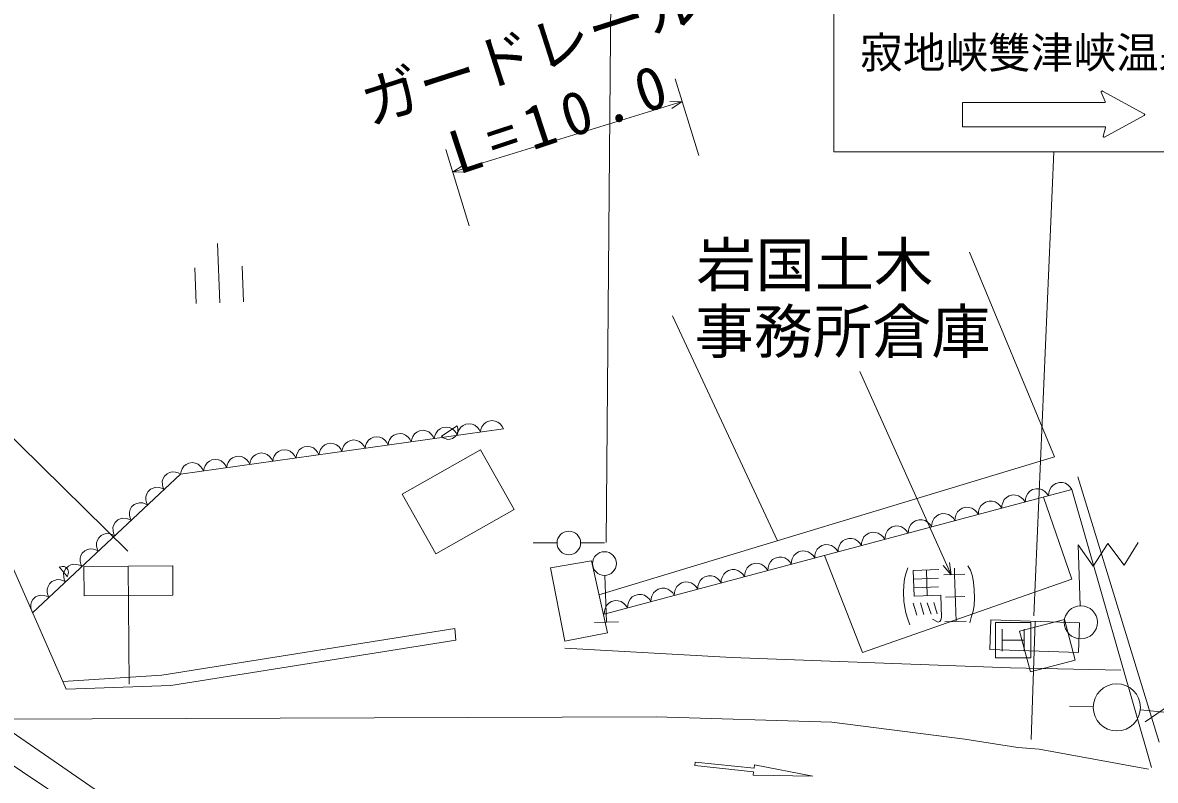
# Model space of a CAD drawing. Units: millimetres, scale not verified. Extents: x 40000 to 680000, y 20000 to 380000.
# Drawn here: x 470142 to 517978, y 283740 to 315733 of the extents above; entities that cross this region are included whole.
import ezdxf
from ezdxf.enums import TextEntityAlignment as Align

# ---------------------------------------------------------------- set-up
doc = ezdxf.new("R2010")
doc.units = ezdxf.units.MM
doc.header["$LTSCALE"] = 1000
doc.layers.add('S-BGD', color=7, linetype='Continuous', lineweight=13)
doc.styles.add('ＭＳ ゴシック', font='')
doc.styles.get('ＭＳ ゴシック').set_extended_font_data('MS Gothic')

msp = doc.modelspace()

# ---------------------------------------------------------------- linework, layer by layer
at = {"layer": 'S-BGD'}
for p, q in [((494779, 293788), (495006, 319777)), ((504403, 310275), (504403, 319742)), ((497700, 313354), (498691, 310125)), ((488301, 309421), (497993, 312398)), ((497473, 312388), (497993, 312398)), ((497993, 312398), (497557, 312115)), ((515695, 312801), (515859, 312408)), ((517510, 311880), (515746, 312846)), ((509828, 311337), (509828, 312358)), ((515826, 312358), (509828, 312358)), ((515826, 310903), (517509, 311817)), ((509828, 311337), (515840, 311337)), ((515875, 311291), (515775, 310944)), ((488999, 307148), (488008, 310377)), ((522803, 310275), (504403, 310275)), ((513688, 310275), (512850, 290689)), ((488301, 309421), (488737, 309704)), ((488821, 309430), (488301, 309421)), ((478376, 306404), (478462, 303905)), ((513714, 297400), (510131, 306040)), ((477411, 305376), (477463, 303877)), ((479410, 305445), (479462, 303946)), ((474587, 293419), (463418, 304378)), ((502019, 293857), (497591, 303352)), ((509357, 292421), (505500, 301000)), ((517548, 286205), (538657, 300769)), ((490446, 298580), (476807, 296667)), ((486904, 298500), (486794, 298448)), ((487055, 298522), (486904, 298500)), ((487174, 298501), (487055, 298522)), ((487290, 298458), (487174, 298501)), ((487670, 298511), (487590, 298391)), ((487769, 298585), (487670, 298511)), ((487878, 298637), (487769, 298585)), ((487827, 298267), (488494, 298703)), ((488029, 298658), (487878, 298637)), ((488148, 298638), (488029, 298658)), ((488264, 298594), (488148, 298638)), ((488374, 298501), (488264, 298594)), ((488446, 298414), (488374, 298501)), ((488517, 298608), (488494, 298703)), ((488504, 298402), (488521, 298518)), ((488521, 298518), (488517, 298608)), ((488564, 298527), (488521, 298424)), ((488644, 298648), (488564, 298527)), ((488743, 298721), (488644, 298648)), ((488852, 298774), (488743, 298721)), ((489003, 298795), (488852, 298774)), ((489123, 298775), (489003, 298795)), ((489238, 298731), (489123, 298775)), ((489348, 298637), (489238, 298731)), ((489420, 298551), (489348, 298637)), ((489472, 298444), (489420, 298551)), ((489495, 298561), (489472, 298444)), ((489538, 298664), (489495, 298561)), ((489618, 298784), (489538, 298664)), ((489717, 298858), (489618, 298784)), ((489826, 298911), (489717, 298858)), ((489977, 298932), (489826, 298911)), ((490097, 298911), (489977, 298932)), ((490212, 298868), (490097, 298911)), ((490322, 298774), (490212, 298868)), ((490394, 298687), (490322, 298774)), ((490446, 298580), (490394, 298687)), ((483872, 298038), (483773, 297964)), ((483981, 298090), (483872, 298038)), ((484132, 298112), (483981, 298090)), ((484252, 298091), (484132, 298112)), ((484367, 298048), (484252, 298091)), ((484477, 297954), (484367, 298048)), ((484747, 298101), (484667, 297981)), ((484846, 298175), (484747, 298101)), ((484955, 298227), (484846, 298175)), ((485106, 298248), (484955, 298227)), ((485226, 298228), (485106, 298248)), ((485341, 298184), (485226, 298228)), ((485451, 298091), (485341, 298184)), ((485523, 298004), (485451, 298091)), ((485641, 298117), (485598, 298014)), ((485721, 298238), (485641, 298117)), ((485820, 298311), (485721, 298238)), ((485929, 298364), (485820, 298311)), ((486080, 298385), (485929, 298364)), ((486200, 298365), (486080, 298385)), ((486315, 298321), (486200, 298365)), ((486425, 298227), (486315, 298321)), ((486497, 298140), (486425, 298227)), ((486549, 298034), (486497, 298140)), ((486573, 298151), (486549, 298034)), ((486615, 298254), (486573, 298151)), ((486695, 298374), (486615, 298254)), ((486794, 298448), (486695, 298374)), ((487400, 298364), (487290, 298458)), ((487471, 298277), (487400, 298364)), ((487524, 298170), (487471, 298277)), ((487547, 298288), (487524, 298170)), ((487590, 298391), (487547, 298288)), ((487827, 298267), (487902, 298207)), ((487902, 298207), (487984, 298168)), ((487984, 298168), (488097, 298137)), ((488097, 298137), (488197, 298145)), ((488197, 298145), (488291, 298171)), ((488291, 298171), (488395, 298238)), ((488395, 298238), (488457, 298315)), ((488498, 298307), (488446, 298414)), ((488457, 298315), (488504, 298402)), ((488521, 298424), (488498, 298307)), ((480084, 297544), (479975, 297491)), ((480235, 297565), (480084, 297544)), ((480355, 297544), (480235, 297565)), ((480470, 297501), (480355, 297544)), ((480850, 297554), (480770, 297434)), ((480949, 297628), (480850, 297554)), ((481058, 297680), (480949, 297628)), ((481209, 297702), (481058, 297680)), ((481329, 297681), (481209, 297702)), ((481444, 297638), (481329, 297681)), ((481554, 297544), (481444, 297638)), ((481626, 297457), (481554, 297544)), ((481744, 297571), (481702, 297468)), ((481824, 297691), (481744, 297571)), ((481923, 297764), (481824, 297691)), ((482033, 297817), (481923, 297764)), ((482184, 297838), (482033, 297817)), ((482303, 297818), (482184, 297838)), ((482419, 297774), (482303, 297818)), ((482529, 297681), (482419, 297774)), ((482600, 297594), (482529, 297681)), ((482653, 297487), (482600, 297594)), ((482676, 297604), (482653, 297487)), ((482719, 297707), (482676, 297604)), ((482798, 297828), (482719, 297707)), ((482897, 297901), (482798, 297828)), ((483007, 297954), (482897, 297901)), ((483158, 297975), (483007, 297954)), ((483277, 297954), (483158, 297975)), ((483393, 297911), (483277, 297954)), ((483503, 297817), (483393, 297911)), ((483575, 297730), (483503, 297817)), ((483627, 297624), (483575, 297730)), ((483650, 297741), (483627, 297624)), ((483693, 297844), (483650, 297741)), ((483773, 297964), (483693, 297844)), ((484549, 297867), (484477, 297954)), ((484601, 297760), (484549, 297867)), ((484624, 297878), (484601, 297760)), ((484667, 297981), (484624, 297878)), ((485575, 297897), (485523, 298004)), ((485598, 298014), (485575, 297897)), ((486163, 295821), (489473, 297693)), ((489473, 297693), (490897, 295177)), ((477052, 297081), (476953, 297008)), ((477161, 297134), (477052, 297081)), ((477312, 297155), (477161, 297134)), ((477432, 297134), (477312, 297155)), ((477547, 297091), (477432, 297134)), ((477657, 296997), (477547, 297091)), ((477927, 297144), (477847, 297024)), ((478026, 297218), (477927, 297144)), ((478136, 297270), (478026, 297218)), ((478287, 297292), (478136, 297270)), ((478406, 297271), (478287, 297292)), ((478522, 297228), (478406, 297271)), ((478632, 297134), (478522, 297228)), ((478703, 297047), (478632, 297134)), ((478822, 297160), (478779, 297058)), ((478902, 297281), (478822, 297160)), ((479001, 297354), (478902, 297281)), ((479110, 297407), (479001, 297354)), ((479261, 297428), (479110, 297407)), ((479380, 297408), (479261, 297428)), ((479496, 297364), (479380, 297408)), ((479606, 297271), (479496, 297364)), ((479678, 297184), (479606, 297271)), ((479730, 297077), (479678, 297184)), ((479753, 297194), (479730, 297077)), ((479796, 297297), (479753, 297194)), ((479876, 297418), (479796, 297297)), ((479975, 297491), (479876, 297418)), ((480580, 297407), (480470, 297501)), ((480652, 297320), (480580, 297407)), ((480704, 297213), (480652, 297320)), ((480727, 297331), (480704, 297213)), ((480770, 297434), (480727, 297331)), ((481678, 297350), (481626, 297457)), ((481702, 297468), (481678, 297350)), ((494481, 291574), (513714, 297400)), ((476807, 296667), (470556, 290817)), ((476241, 296684), (476133, 296583)), ((476347, 296734), (476241, 296684)), ((476462, 296764), (476347, 296734)), ((476601, 296751), (476462, 296764)), ((476706, 296722), (476601, 296751)), ((476807, 296667), (476706, 296722)), ((476830, 296784), (476807, 296667)), ((476873, 296887), (476830, 296784)), ((476953, 297008), (476873, 296887)), ((477729, 296910), (477657, 296997)), ((477781, 296803), (477729, 296910)), ((477805, 296921), (477781, 296803)), ((477847, 297024), (477805, 296921)), ((478756, 296940), (478703, 297047)), ((478779, 297058), (478756, 296940)), ((475768, 296114), (475652, 296084)), ((475907, 296101), (475768, 296114)), ((476076, 296481), (476038, 296368)), ((476038, 296368), (476042, 296228)), ((476042, 296228), (476066, 296123)), ((476066, 296123), (476113, 296017)), ((476133, 296583), (476076, 296481)), ((513575, 296121), (513507, 295987)), ((513667, 296210), (513575, 296121)), ((513774, 296277), (513667, 296210)), ((513927, 296318), (513774, 296277)), ((514053, 296312), (513927, 296318)), ((514177, 296282), (514053, 296312)), ((514302, 296199), (514177, 296282)), ((514387, 296118), (514302, 296199)), ((514454, 296014), (514387, 296118)), ((518145, 285355), (514707, 296556)), ((475381, 295831), (475344, 295718)), ((475344, 295718), (475348, 295578)), ((475439, 295933), (475381, 295831)), ((475546, 296034), (475439, 295933)), ((475652, 296084), (475546, 296034)), ((476012, 296072), (475907, 296101)), ((476113, 296017), (476012, 296072)), ((487587, 293305), (486163, 295821)), ((514454, 296014), (494700, 290763)), ((511692, 295684), (511599, 295596)), ((511798, 295752), (511692, 295684)), ((511951, 295793), (511798, 295752)), ((512077, 295787), (511951, 295793)), ((512202, 295757), (512077, 295787)), ((512327, 295673), (512202, 295757)), ((512412, 295593), (512327, 295673)), ((512519, 295725), (512488, 295613)), ((512587, 295859), (512519, 295725)), ((512680, 295947), (512587, 295859)), ((512786, 296015), (512680, 295947)), ((512939, 296056), (512786, 296015)), ((513065, 296049), (512939, 296056)), ((513189, 296019), (513065, 296049)), ((513315, 295936), (513189, 296019)), ((514446, 292238), (513256, 295696)), ((513399, 295855), (513315, 295936)), ((513467, 295752), (513399, 295855)), ((513476, 295876), (513467, 295752)), ((513507, 295987), (513476, 295876)), ((517810, 284286), (514454, 296014)), ((474687, 295181), (474649, 295068)), ((474744, 295283), (474687, 295181)), ((474852, 295384), (474744, 295283)), ((474958, 295434), (474852, 295384)), ((475073, 295464), (474958, 295434)), ((475212, 295451), (475073, 295464)), ((475317, 295422), (475212, 295451)), ((475418, 295367), (475317, 295422)), ((475348, 295578), (475371, 295473)), ((475371, 295473), (475418, 295367)), ((490897, 295177), (487587, 293305)), ((509717, 295159), (509624, 295071)), ((509823, 295227), (509717, 295159)), ((509976, 295268), (509823, 295227)), ((510102, 295262), (509976, 295268)), ((510226, 295231), (510102, 295262)), ((510351, 295148), (510226, 295231)), ((510544, 295200), (510513, 295088)), ((510611, 295334), (510544, 295200)), ((510704, 295422), (510611, 295334)), ((510811, 295490), (510704, 295422)), ((510964, 295531), (510811, 295490)), ((511090, 295524), (510964, 295531)), ((511214, 295494), (511090, 295524)), ((511339, 295411), (511214, 295494)), ((511424, 295330), (511339, 295411)), ((511491, 295227), (511424, 295330)), ((511501, 295351), (511491, 295227)), ((511532, 295462), (511501, 295351)), ((511599, 295596), (511532, 295462)), ((512479, 295489), (512412, 295593)), ((512488, 295613), (512479, 295489)), ((474157, 294734), (474049, 294633)), ((474263, 294784), (474157, 294734)), ((474378, 294814), (474263, 294784)), ((474518, 294801), (474378, 294814)), ((474623, 294772), (474518, 294801)), ((474723, 294717), (474623, 294772)), ((474649, 295068), (474653, 294928)), ((474653, 294928), (474677, 294823)), ((474677, 294823), (474723, 294717)), ((507847, 294702), (507741, 294634)), ((508000, 294743), (507847, 294702)), ((508126, 294737), (508000, 294743)), ((508251, 294706), (508126, 294737)), ((508376, 294623), (508251, 294706)), ((508569, 294674), (508537, 294563)), ((508636, 294809), (508569, 294674)), ((508729, 294897), (508636, 294809)), ((508835, 294965), (508729, 294897)), ((508988, 295005), (508835, 294965)), ((509114, 294999), (508988, 295005)), ((509239, 294969), (509114, 294999)), ((509364, 294886), (509239, 294969)), ((509449, 294805), (509364, 294886)), ((509516, 294702), (509449, 294805)), ((509525, 294826), (509516, 294702)), ((509556, 294937), (509525, 294826)), ((509624, 295071), (509556, 294937)), ((510436, 295068), (510351, 295148)), ((510503, 294964), (510436, 295068)), ((510513, 295088), (510503, 294964)), ((468993, 294375), (471833, 287909)), ((473992, 294531), (473955, 294418)), ((473955, 294418), (473958, 294278)), ((473958, 294278), (473982, 294173)), ((474049, 294633), (473992, 294531)), ((506025, 294218), (505872, 294177)), ((506151, 294212), (506025, 294218)), ((506275, 294181), (506151, 294212)), ((506661, 294284), (506593, 294149)), ((506753, 294372), (506661, 294284)), ((506860, 294440), (506753, 294372)), ((507013, 294480), (506860, 294440)), ((507139, 294474), (507013, 294480)), ((507263, 294444), (507139, 294474)), ((507388, 294361), (507263, 294444)), ((507473, 294280), (507388, 294361)), ((507540, 294176), (507473, 294280)), ((507550, 294301), (507540, 294176)), ((507581, 294412), (507550, 294301)), ((507648, 294546), (507581, 294412)), ((507741, 294634), (507648, 294546)), ((508461, 294543), (508376, 294623)), ((508528, 294439), (508461, 294543)), ((508537, 294563), (508528, 294439)), ((473298, 293881), (473260, 293768)), ((473260, 293768), (473264, 293628)), ((473355, 293983), (473298, 293881)), ((473462, 294084), (473355, 293983)), ((473568, 294134), (473462, 294084)), ((473684, 294164), (473568, 294134)), ((473823, 294151), (473684, 294164)), ((473928, 294122), (473823, 294151)), ((474029, 294067), (473928, 294122)), ((473982, 294173), (474029, 294067)), ((492708, 293765), (491708, 293765)), ((493708, 293765), (494708, 293765)), ((504685, 293759), (504618, 293624)), ((504778, 293847), (504685, 293759)), ((504884, 293915), (504778, 293847)), ((505037, 293955), (504884, 293915)), ((505163, 293949), (505037, 293955)), ((505288, 293919), (505163, 293949)), ((505413, 293836), (505288, 293919)), ((505498, 293755), (505413, 293836)), ((505565, 293651), (505498, 293755)), ((505574, 293775), (505565, 293651)), ((505605, 293887), (505574, 293775)), ((505673, 294021), (505605, 293887)), ((505766, 294109), (505673, 294021)), ((505872, 294177), (505766, 294109)), ((506401, 294098), (506275, 294181)), ((506485, 294018), (506401, 294098)), ((506553, 293914), (506485, 294018)), ((506562, 294038), (506553, 293914)), ((506593, 294149), (506562, 294038)), ((515358, 292782), (515966, 293734)), ((515966, 293734), (516667, 292827)), ((516667, 292827), (517255, 293778)), ((472660, 293333), (472603, 293231)), ((472768, 293434), (472660, 293333)), ((472874, 293484), (472768, 293434)), ((472989, 293514), (472874, 293484)), ((473128, 293501), (472989, 293514)), ((473233, 293472), (473128, 293501)), ((473334, 293417), (473233, 293472)), ((473264, 293628), (473287, 293523)), ((473287, 293523), (473334, 293417)), ((502803, 293322), (502710, 293233)), ((502909, 293389), (502803, 293322)), ((503062, 293430), (502909, 293389)), ((503188, 293424), (503062, 293430)), ((503312, 293394), (503188, 293424)), ((503437, 293311), (503312, 293394)), ((503522, 293230), (503437, 293311)), ((503599, 293250), (503590, 293126)), ((503630, 293362), (503599, 293250)), ((503697, 293496), (503630, 293362)), ((503790, 293584), (503697, 293496)), ((503897, 293652), (503790, 293584)), ((504050, 293693), (503897, 293652)), ((504007, 293237), (505611, 289143)), ((504176, 293686), (504050, 293693)), ((504300, 293656), (504176, 293686)), ((504425, 293573), (504300, 293656)), ((504510, 293493), (504425, 293573)), ((504577, 293389), (504510, 293493)), ((504587, 293513), (504577, 293389)), ((504618, 293624), (504587, 293513)), ((514805, 291112), (514716, 293691)), ((514716, 293691), (515358, 292782)), ((471703, 292740), (471760, 292761)), ((471760, 292761), (471817, 292768)), ((471817, 292768), (471889, 292766)), ((471889, 292766), (471947, 292743)), ((472073, 292784), (471966, 292683)), ((472179, 292834), (472073, 292784)), ((472295, 292864), (472179, 292834)), ((472434, 292851), (472295, 292864)), ((472539, 292822), (472434, 292851)), ((472640, 292767), (472539, 292822)), ((472603, 293231), (472566, 293118)), ((472566, 293118), (472569, 292978)), ((472569, 292978), (472593, 292873)), ((472593, 292873), (472640, 292767)), ((472729, 292775), (476478, 292804)), ((472738, 291525), (472729, 292775)), ((474603, 292790), (474642, 287802)), ((476478, 292804), (476488, 291554)), ((492433, 292713), (494165, 293013)), ((494165, 293013), (494835, 289964)), ((500827, 292796), (500734, 292708)), ((500933, 292864), (500827, 292796)), ((501087, 292905), (500933, 292864)), ((501212, 292899), (501087, 292905)), ((501337, 292868), (501212, 292899)), ((501462, 292785), (501337, 292868)), ((501547, 292705), (501462, 292785)), ((501655, 292837), (501623, 292725)), ((501722, 292971), (501655, 292837)), ((501815, 293059), (501722, 292971)), ((501921, 293127), (501815, 293059)), ((502074, 293168), (501921, 293127)), ((502200, 293161), (502074, 293168)), ((502325, 293131), (502200, 293161)), ((502450, 293048), (502325, 293131)), ((502535, 292967), (502450, 293048)), ((502602, 292864), (502535, 292967)), ((502611, 292988), (502602, 292864)), ((502642, 293099), (502611, 292988)), ((502710, 293233), (502642, 293099)), ((503590, 293126), (503522, 293230)), ((509357, 292421), (509022, 292818)), ((509283, 292936), (509357, 292421)), ((510064, 292800), (510175, 292617)), ((472032, 292336), (471690, 292756)), ((471908, 292581), (471871, 292468)), ((471871, 292468), (471875, 292328)), ((471875, 292328), (471898, 292223)), ((471966, 292683), (471908, 292581)), ((471947, 292743), (471998, 292708)), ((471998, 292708), (472047, 292648)), ((472051, 292403), (472018, 292352)), ((472047, 292648), (472070, 292591)), ((472070, 292457), (472051, 292403)), ((472070, 292591), (472082, 292530)), ((472082, 292530), (472070, 292457)), ((492433, 292713), (493033, 289618)), ((494729, 292392), (494797, 290420)), ((498958, 292339), (498852, 292271)), ((499111, 292380), (498958, 292339)), ((499237, 292374), (499111, 292380)), ((499361, 292343), (499237, 292374)), ((499487, 292260), (499361, 292343)), ((499679, 292312), (499648, 292200)), ((499747, 292446), (499679, 292312)), ((499840, 292534), (499747, 292446)), ((499946, 292602), (499840, 292534)), ((500099, 292642), (499946, 292602)), ((500225, 292636), (500099, 292642)), ((500349, 292606), (500225, 292636)), ((500474, 292523), (500349, 292606)), ((500559, 292442), (500474, 292523)), ((500626, 292339), (500559, 292442)), ((500636, 292463), (500626, 292339)), ((500667, 292574), (500636, 292463)), ((500734, 292708), (500667, 292574)), ((501614, 292601), (501547, 292705)), ((501623, 292725), (501614, 292601)), ((507442, 292455), (507389, 292251)), ((507531, 292713), (507442, 292455)), ((508831, 292638), (507752, 292601)), ((507752, 292601), (507789, 291514)), ((508307, 292612), (508344, 291533)), ((509042, 292420), (509926, 292450)), ((509489, 292706), (509499, 292436)), ((509567, 290457), (509499, 292428)), ((510175, 292617), (510259, 292357)), ((510259, 292357), (510298, 292096)), ((471214, 291931), (471176, 291818)), ((471176, 291818), (471180, 291678)), ((471271, 292033), (471214, 291931)), ((471379, 292134), (471271, 292033)), ((471485, 292184), (471379, 292134)), ((471600, 292214), (471485, 292184)), ((471739, 292201), (471600, 292214)), ((471844, 292173), (471739, 292201)), ((471945, 292117), (471844, 292173)), ((471898, 292223), (471945, 292117)), ((496983, 291814), (496876, 291746)), ((497136, 291855), (496983, 291814)), ((497262, 291849), (497136, 291855)), ((497386, 291818), (497262, 291849)), ((497511, 291735), (497386, 291818)), ((497771, 291921), (497704, 291786)), ((497864, 292009), (497771, 291921)), ((497970, 292077), (497864, 292009)), ((498123, 292117), (497970, 292077)), ((498249, 292111), (498123, 292117)), ((498374, 292081), (498249, 292111)), ((498499, 291998), (498374, 292081)), ((498584, 291917), (498499, 291998)), ((498651, 291813), (498584, 291917)), ((498660, 291938), (498651, 291813)), ((498691, 292049), (498660, 291938)), ((498759, 292183), (498691, 292049)), ((498852, 292271), (498759, 292183)), ((499571, 292180), (499487, 292260)), ((499639, 292076), (499571, 292180)), ((499648, 292200), (499639, 292076)), ((505611, 289143), (514446, 292238)), ((507353, 291979), (507348, 291686)), ((507389, 292251), (507353, 291979)), ((507764, 292241), (508814, 292277)), ((508819, 291910), (507785, 291874)), ((510298, 292096), (510324, 291796)), ((470576, 291383), (470519, 291281)), ((470684, 291484), (470576, 291383)), ((470790, 291534), (470684, 291484)), ((470905, 291564), (470790, 291534)), ((471045, 291551), (470905, 291564)), ((471150, 291523), (471045, 291551)), ((471251, 291467), (471150, 291523)), ((471180, 291678), (471204, 291573)), ((471204, 291573), (471251, 291467)), ((476488, 291554), (472738, 291525)), ((495160, 291330), (495007, 291289)), ((495286, 291324), (495160, 291330)), ((495411, 291293), (495286, 291324)), ((495796, 291396), (495728, 291261)), ((495889, 291484), (495796, 291396)), ((495995, 291552), (495889, 291484)), ((496148, 291592), (495995, 291552)), ((496274, 291586), (496148, 291592)), ((496398, 291556), (496274, 291586)), ((496523, 291473), (496398, 291556)), ((496608, 291392), (496523, 291473)), ((496676, 291288), (496608, 291392)), ((496685, 291412), (496676, 291288)), ((496716, 291524), (496685, 291412)), ((496783, 291658), (496716, 291524)), ((496876, 291746), (496783, 291658)), ((497596, 291655), (497511, 291735)), ((497663, 291551), (497596, 291655)), ((497673, 291675), (497663, 291551)), ((497704, 291786), (497673, 291675)), ((507348, 291686), (507361, 291312)), ((507789, 291514), (508914, 291553)), ((508914, 291553), (508946, 290623)), ((509929, 291498), (509112, 291469)), ((510324, 291796), (510337, 291422)), ((510337, 291422), (510324, 291128)), ((470519, 291281), (470482, 291168)), ((470482, 291168), (470486, 291028)), ((470486, 291028), (470509, 290923)), ((470509, 290923), (470556, 290817)), ((494709, 290887), (494700, 290763)), ((494741, 290999), (494709, 290887)), ((494808, 291133), (494741, 290999)), ((494901, 291221), (494808, 291133)), ((495007, 291289), (494901, 291221)), ((495536, 291210), (495411, 291293)), ((495621, 291130), (495536, 291210)), ((495688, 291026), (495621, 291130)), ((495697, 291150), (495688, 291026)), ((495728, 291261), (495697, 291150)), ((507361, 291312), (507401, 291035)), ((507401, 291035), (507446, 290812)), ((507755, 291220), (507907, 290715)), ((508199, 290740), (508054, 291230)), ((508347, 291240), (508506, 290751)), ((508768, 290775), (508617, 291250)), ((510280, 290887), (510220, 290667)), ((510324, 291128), (510280, 290887)), ((494287, 290403), (495299, 290438)), ((507446, 290812), (507530, 290552)), ((507530, 290552), (507613, 290307)), ((508803, 290423), (508566, 290543)), ((508877, 290448), (508803, 290423)), ((508919, 290517), (508877, 290448)), ((508946, 290623), (508919, 290517)), ((509087, 290433), (509994, 290464)), ((510220, 290667), (510147, 290394)), ((510988, 289265), (511030, 290514)), ((511030, 290514), (514778, 290389)), ((511224, 288909), (511224, 290409)), ((511224, 290409), (512724, 290409)), ((512246, 290035), (514139, 290535)), ((512724, 290409), (512724, 288909)), ((512904, 290452), (512738, 285467)), ((514139, 290535), (514593, 288818)), ((514778, 290389), (514736, 289140)), ((476017, 288186), (488389, 290149)), ((488389, 290149), (488435, 289664)), ((494835, 289964), (493033, 289618)), ((511505, 290128), (511505, 289190)), ((512700, 288317), (512246, 290035)), ((512443, 290128), (512443, 289190)), ((488435, 289664), (476403, 287747)), ((511505, 289659), (512443, 289659)), ((493033, 289318), (500096, 288925)), ((514736, 289140), (510988, 289265)), ((500096, 288925), (506509, 288694)), ((506509, 288694), (511867, 288486)), ((512724, 288909), (511224, 288909)), ((511867, 288486), (516518, 288394)), ((514593, 288818), (512700, 288317)), ((471833, 287909), (476017, 288186)), ((471833, 287909), (471973, 287586)), ((476403, 287747), (471973, 287586)), ((515352, 286847), (514352, 286874)), ((517346, 286723), (518342, 286625)), ((496898, 286423), (466820, 286314)), ((466820, 286314), (477572, 279127)), ((479355, 279127), (468905, 286322)), ((504321, 286196), (496898, 286423)), ((509934, 285485), (504321, 286196)), ((512170, 285130), (509934, 285485)), ((513073, 285056), (512170, 285130)), ((517693, 284212), (513073, 285056)), ((498526, 284361), (498541, 284510)), ((501013, 284104), (498526, 284361)), ((498541, 284510), (501028, 284253)), ((501028, 284253), (501044, 284402)), ((501044, 284402), (503507, 283922)), ((500997, 283955), (501013, 284104)), ((503507, 283922), (500997, 283955))]:
    msp.add_line(p, q, dxfattribs=at)
for centre, radius in [((493208, 293765), 498), ((494712, 292894), 502), ((514829, 290413), 700), ((516351, 286821), 995)]:
    msp.add_circle(centre, radius, dxfattribs=at)
for centre, start, end in [((515729, 312815), 61.2802, 202.6099), ((515826, 312394), 270, 22.6098), ((517492, 311848), 298.4977, 61.2802), ((515809, 310934), 163.8871, 298.4977), ((515840, 311301), 343.8872, 90)]:
    msp.add_arc(centre, 36, start, end, dxfattribs=at)

# ---------------------------------------------------------------- texts
at = {"layer": 'S-BGD', "style": 'ＭＳ ゴシック'}
msp.add_text('ガードレール', height=1833, rotation=17.8, dxfattribs=at).set_placement((484950, 310876), align=Align.BOTTOM_LEFT)
for s, height, p in [('寂地峡雙津峡温泉', 1320, (505513, 313412)), ('岩国土木', 1833, (498598, 304045)), ('事務所倉庫', 1833, (498517, 301226))]:
    msp.add_text(s, height=height, dxfattribs=at).set_placement(p, align=Align.BOTTOM_LEFT)
at = {"layer": 'S-BGD', "insert": (488544, 309273), "char_height": 1833, "attachment_point": 7, "rotation": 18.3, "style": 'ＭＳ ゴシック'}
msp.add_mtext('\\T1.32;L=10.0', dxfattribs=at)

doc.saveas('drawing.dxf')
